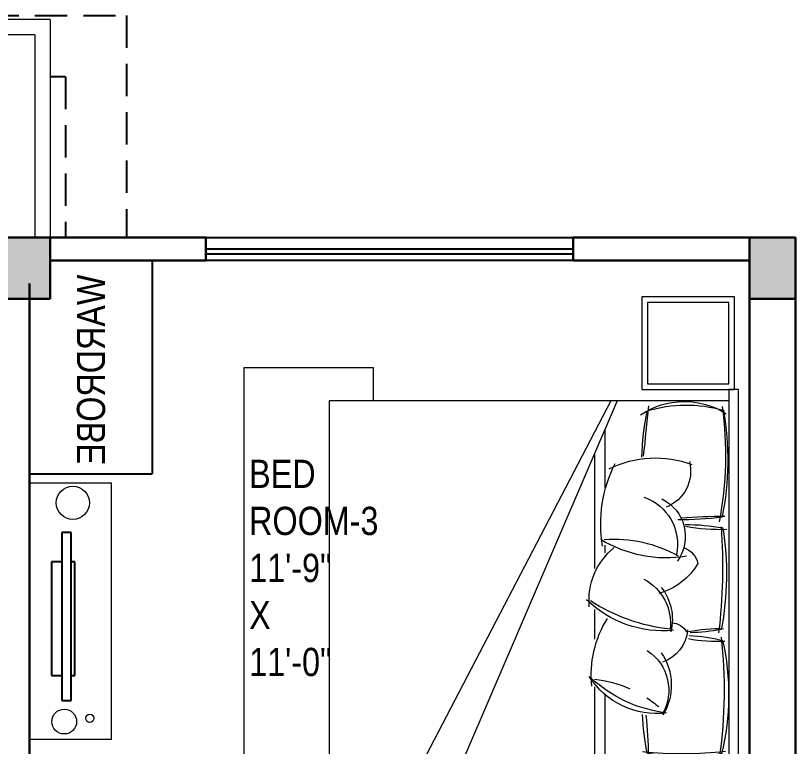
# Model space of a CAD drawing. Extents: x -454308 to 890911, y -14103 to 1343694.
# Drawn here: x 202066.2 to 202219.7, y 659912.8 to 660056.8 of the extents above; entities that cross this region are included whole.
import ezdxf

# ---------------------------------------------------------------- set-up
doc = ezdxf.new("R2010")
doc.units = 0
doc.header["$MEASUREMENT"] = 0
doc.linetypes.add('HIDDEN', pattern=[9.525, 6.35, -3.175])
for name, color, linetype, lineweight in [('A-FURN', 35, 'Continuous', 5), ('A-Wall', 7, 'Continuous', 30), ('AR-FUR', 11, 'Continuous', 9), ('col', 232, 'Continuous', 30), ('Hatch Gris Claro', 9, 'Continuous', 9), ('Muebles', 46, 'Continuous', 0), ('sill', 32, 'Continuous', 25), ('TXT', 42, 'Continuous', 25)]:
    doc.layers.add(name, color=color, linetype=linetype, lineweight=lineweight)
for name, color, linetype in [('cup', 126, 'Continuous'), ('PERSONA', 7, 'Continuous'), ('railing', 162, 'Continuous'), ('stair', 135, 'Continuous'), ('WIN', 4, 'Continuous')]:
    doc.layers.add(name, color=color, linetype=linetype)
doc.styles.get("Standard").update_dxf_attribs({"font": 'stylu.ttf', "height": 7})

# ---------------------------------------------------------------- blocks, each defined once
blk = doc.blocks.new('cdsaf')
at = {"color": 5}
for p, q in [((1185429.42, 734143.15, 20311.96), (1185429.42, 734106.36, 20311.96)), ((1185431.44, 734143.15, 20311.96), (1185429.42, 734143.15, 20311.96)), ((1185431.44, 734106.36, 20311.96), (1185431.44, 734143.15, 20311.96)), ((1185427.16, 734136.71, 20311.96), (1185427.16, 734111.82, 20311.96)), ((1185429.42, 734136.71, 20311.96), (1185427.16, 734136.71, 20311.96)), ((1185432.29, 734136.71, 20311.96), (1185431.44, 734136.71, 20311.96)), ((1185432.29, 734111.82, 20311.96), (1185432.29, 734136.71, 20311.96)), ((1185427.16, 734111.82, 20311.96), (1185429.42, 734111.82, 20311.96)), ((1185431.44, 734111.82, 20311.96), (1185432.29, 734111.82, 20311.96)), ((1185429.42, 734106.36, 20311.96), (1185431.44, 734106.36, 20311.96))]:
    blk.add_line(p, q, dxfattribs=at)
blk = doc.blocks.new('WEWEEQ')
at = {"layer": 'Muebles'}
blk.add_lwpolyline([(1107845.51, 737873.28), (1107829.48, 737873.28), (1107829.48, 737823.12), (1107845.51, 737823.12)], close=True, dxfattribs=at)
for centre, radius in [((1107838.73, 737869.84), 2.43), ((1107833.71, 737869.19), 0.81), ((1107837.04, 737826.97), 3.24)]:
    blk.add_circle(centre, radius, dxfattribs=at)
at = {"color": 6, "linetype": 'ByBlock', "lineweight": 5, "xscale": 0.8945132207591084, "yscale": 0.8945132207591084, "zscale": 0.8945132207591084, "rotation": 180}
blk.add_blockref('cdsaf', (2168221.49, 1394533.53, 55552.59), dxfattribs=at)
blk = doc.blocks.new('bed 111111')
at = {"layer": 'AR-FUR'}
for p, q in [((-0.8649, 1.3945), (-0.8649, -0.4997)), ((-0.8172, 1.3945), (-0.8649, 1.3945)), ((-0.8172, -0.4997), (-0.8172, 1.3945)), ((-0.2634, -0.4435), (0.5086, 1.3565)), ((-0.151, 0.5919), (-0.151, 0.7393)), ((-0.2018, 0.2738), (-0.2018, 0.3108)), ((-0.8649, -0.4997), (-0.8172, -0.4997))]:
    blk.add_line(p, q, dxfattribs=at)
at = {"layer": 'AR-FUR', "color": 251}
for p, q in [((-0.8172, 1.3565), (1.1658, 1.3565)), ((-0.231, -0.4435), (0.7065, 1.3565)), ((-0.2018, 1.016), (-0.2018, 1.3565)), ((-0.151, 0.9769), (-0.151, 1.3565)), ((1.1658, -0.4435), (1.1658, 1.3565)), ((-0.151, -0.177), (-0.151, 0.3896)), ((-0.2018, -0.2973), (-0.2018, -0.0096)), ((-0.8172, -0.4435), (1.1658, -0.4435))]:
    blk.add_line(p, q, dxfattribs=at)
at = {"layer": 'AR-FUR'}
for points in [[(-0.3849, 1.8545), (-0.3849, 1.3945), (-0.8449, 1.3945), (-0.8449, 1.8545)], [(-0.4126, 1.8268), (-0.4126, 1.4222), (-0.8172, 1.4222), (-0.8172, 1.8268)], [(-0.3849, -0.9597), (-0.3849, -0.4997), (-0.8449, -0.4997), (-0.8449, -0.9597)], [(-0.4126, -0.9319), (-0.4126, -0.5274), (-0.8172, -0.5274), (-0.8172, -0.9319)]]:
    blk.add_lwpolyline(points, close=True, dxfattribs=at)
at = {"layer": 'AR-FUR', "color": 251, "extrusion": (0, 0, -1)}
for centre, major_axis, start_param, end_param in [((1.5625, 0.993), (-1.6658, -1.6658), 0.673847, 0.924545), ((1.5526, 1.3309), (-1.3927, -1.3927), 0.677, 0.778682), ((-0.5854, -0.6035), (1.3528, -1.3528), 3.814055, 4.030079), ((-0.2845, 0.9931), (-0.1657, -0.1657), -0.207552, 1.319983), ((-0.5866, 0.4458), (0.4702, -0.4702), 4.076, 4.671895), ((-0.0866, 1.5296), (0.42, -0.42), 1.362212, 1.484388), ((-0.0866, 1.5296), (0.42, -0.42), 0.892669, 1.199073), ((-0.7563, 0.0062), (0.5275, -0.5275), 3.872485, 4.116068), ((2.032, 0.3804), (-1.9923, -1.9923), 0.715059, 0.90208), ((-0.2783, 0.6613), (0.176, -0.176), 1.274089, 2.475678), ((-0.6338, -0.2362), (0.6602, -0.6602), 4.043868, 4.496311), ((-0.3136, 0.269), (-0.1757, -0.1757), -0.450892, 0.994118), ((-0.2465, 0.9031), (-0.4664, -0.4664), -0.857824, -0.280048), ((-0.7731, -0.7492), (-0.6687, -0.6687), 2.320508, 2.537901), ((0.9556, -0.1741), (1.2415, -1.2415), 2.218366, 2.546274), ((-0.8022, 3.0425), (-2.0599, -2.0599), -0.860991, -0.787253), ((11.1738, -1.4463), (8.2284, -8.2284), 2.444592, 2.466232), ((-0.5953, -0.0511), (-0.2749, -0.2749), -1.375906, -0.21834)]:
    blk.add_ellipse(centre, major_axis=major_axis, ratio=1, start_param=start_param, end_param=end_param, dxfattribs=at)
at = {"layer": 'AR-FUR', "extrusion": (0, 0, -1)}
for centre, major_axis, start_param, end_param in [((-0.6029, 0.4547), (-0.6168, -0.6168), 2.151233, 2.577546), ((0.4135, 1.0155), (0.8693, -0.8693), 2.135358, 2.596989), ((-1.9428, 1.0262), (1.1008, -1.1008), 5.317309, 5.441753), ((-0.4597, 0.7123), (0.2807, -0.2807), 3.804818, 4.933588), ((-0.2479, 0.9685), (0.2006, -0.2006), 1.751453, 2.903235), ((-0.6654, 0.9181), (-0.3757, -0.3757), 3.823105, 4.483365), ((-0.4265, 0.678), (0.132, -0.132), 2.441833, 3.593049), ((-0.5998, 1.4582), (-0.5204, -0.5204), -0.757256, -0.529592), ((-0.7629, 1.4252), (0.5216, -0.5216), 0.585091, 0.82334), ((-0.5939, -0.2888), (-0.7054, -0.7054), 2.16954, 2.32419), ((-0.5288, 0.748), (0.0636, -0.0636), 0.857002, 1.830616), ((-0.2789, 0.642), (-0.1822, -0.1822), 0.120756, 1.023991), ((-0.4885, 0.16), (0.3807, -0.3807), 3.825535, 4.703193), ((0.6668, 0.4149), (-1.0409, -1.0409), 0.630608, 0.974387), ((-0.457, 0.546), (-0.2361, -0.2361), 3.827833, 4.821859), ((-0.3841, 0.2013), (-0.2284, -0.2284), 1.31402, 2.087383), ((-0.5579, 0.3869), (-0.076, -0.076), -0.407023, 0.572892), ((-0.3929, 0.2303), (0.1472, -0.1472), 1.241939, 2.981597), ((-0.5067, -0.2882), (0.4419, -0.4419), 3.766461, 4.474078), ((-0.8424, 0.1671), (-0.4675, -0.4675), 3.758339, 4.39729), ((-0.5994, 1.2063), (-0.7323, -0.7323), -0.784247, -0.602664), ((0.6231, -0.1482), (1.0143, -1.0143), 2.182404, 2.554333), ((-0.5854, -1.358), (1.0644, -1.0644), 3.795161, 3.941764), ((-0.4353, -0.0938), (-0.1358, -0.1358), 0.534678, 1.98218), ((-0.4521, 0.3531), (-0.3626, -0.3626), -1.247956, -0.42416), ((-1.8536, -0.1133), (-1.0388, -1.0388), 3.961011, 4.118365), ((-0.6065, 0.2399), (0.4681, -0.4681), 0.486234, 1.065936)]:
    blk.add_ellipse(centre, major_axis=major_axis, ratio=1, start_param=start_param, end_param=end_param, dxfattribs=at)
blk = doc.blocks.new('qeert')
at = {"layer": 'AR-FUR'}
blk.add_lwpolyline([(817.8551, -506.2448), (817.969, -506.2448), (817.969, -506.8852), (815.8898, -506.8852), (815.8898, -506.2448), (816.0552, -506.2448)], dxfattribs=at)
at = {"layer": 'AR-FUR', "rotation": 270}
blk.add_blockref('bed 111111', (816.4987, -505.2972), dxfattribs=at)
blk = doc.blocks.new('colummn')
at = {"layer": 'Hatch Gris Claro'}
blk.add_hatch(color=256, dxfattribs=at).paths.add_polyline_path([(154558.64, 675547.17), (154567.64, 675547.17), (154567.64, 675559.17), (154558.64, 675559.17)])
at = {"layer": 'col'}
blk.add_lwpolyline([(154558.64, 675547.17), (154567.64, 675547.17), (154567.64, 675559.17), (154558.64, 675559.17), (154558.64, 675547.17)], dxfattribs=at)
blk = doc.blocks.new('RERWRER')
at = {"layer": 'col', "rotation": 180}
for p in [(318098.14, 1348049.06), (318244.13, 1348049.06)]:
    blk.add_blockref('colummn', p, dxfattribs=at)

msp = doc.modelspace()

# ---------------------------------------------------------------- linework, layer by layer
at = {"layer": 'A-Wall'}
for p, q in [((202072.946, 660013.046), (202103.589, 660013.046)), ((202103.589, 660008.523), (202103.589, 660013.046)), ((202175.957, 660013.046), (202219.679, 660013.046)), ((202175.957, 660008.523), (202175.957, 660013.046)), ((202219.679, 659873.551), (202219.679, 660013.046)), ((202072.946, 660008.523), (202103.589, 660008.523)), ((202175.957, 660008.523), (202210.633, 660008.523)), ((202068.913, 660004), (202068.913, 659911.382)), ((202210.633, 659873.551), (202210.633, 660004))]:
    msp.add_line(p, q, dxfattribs=at)
at = {"layer": 'cup'}
for p in [(202093.036, 660008.523), (202068.913, 659966.509)]:
    msp.add_line(p, (202093.036, 659966.509), dxfattribs=at)
at = {"layer": 'railing', "lineweight": 0, "ltscale": 9}
for p, q in [((202072.946, 660055.978), (201966.65, 660055.978)), ((202072.946, 660055.978), (202072.946, 660013.046)), ((202069.93, 660052.963), (201965.537, 660052.963)), ((202069.93, 660052.963), (202069.93, 660013.046))]:
    msp.add_line(p, q, dxfattribs=at)
at = {"layer": 'sill'}
for p, q in [((202103.589, 660013.046), (202175.957, 660013.046)), ((202175.957, 660008.523), (202103.589, 660008.523))]:
    msp.add_line(p, q, dxfattribs=at)
at = {"layer": 'stair', "linetype": 'HIDDEN'}
for p, q in [((201965.203, 660056.769), (202088.022, 660056.769)), ((202088.022, 660056.769), (202088.022, 660013.046)), ((202075.961, 660044.707), (202072.946, 660044.707)), ((202075.961, 660044.707), (202075.961, 660013.046))]:
    msp.add_line(p, q, dxfattribs=at)
at = {"layer": 'WIN'}
for p, q in [((202103.589, 660010.829), (202175.957, 660010.829)), ((202103.589, 660009.824), (202175.957, 660009.824))]:
    msp.add_line(p, q, dxfattribs=at)

# ---------------------------------------------------------------- block references
at = {"layer": 'A-FURN', "xscale": 39.68267040715955, "yscale": 39.68267040715955, "zscale": 39.68267040715955, "rotation": 270}
msp.add_blockref('qeert', (222225.702, 692364.153), dxfattribs=at)
at = {"layer": 'col', "xscale": -1.005107596068917, "yscale": 1.005107596068917, "zscale": 1.005107596068917, "rotation": 180}
msp.add_blockref('RERWRER', (37698.155, 1335937.738), dxfattribs=at)
at = {"layer": 'PERSONA', "linetype": 'ByBlock', "xscale": 1.005107596068917, "yscale": 1.005107596068917, "zscale": 1.005107596068917, "rotation": 180}
msp.add_blockref('WEWEEQ', (1315572.849, 1401556.29), dxfattribs=at)

# ---------------------------------------------------------------- texts
at = {"layer": 'TXT', "lineweight": 25, "extrusion": (0, 0, -1), "insert": (202078.225, 660005.753), "char_height": 5.55712, "width": 17.61504, "attachment_point": 1, "text_direction": (0, -1, 0)}
msp.add_mtext('{\\fArial Narrow|b0|i0|c0|p34;WARDROBE}', dxfattribs=at)
at = {"layer": 'TXT', "lineweight": 25, "insert": (202112.135, 659969.282), "char_height": 5.55712, "width": 0.19731, "attachment_point": 1}
msp.add_mtext('{\\fArial Narrow|b0|i0|c0|p34; BED ROOM-3\\P 11\'-9" X 11\'-0"}', dxfattribs=at)

doc.saveas('drawing.dxf')
